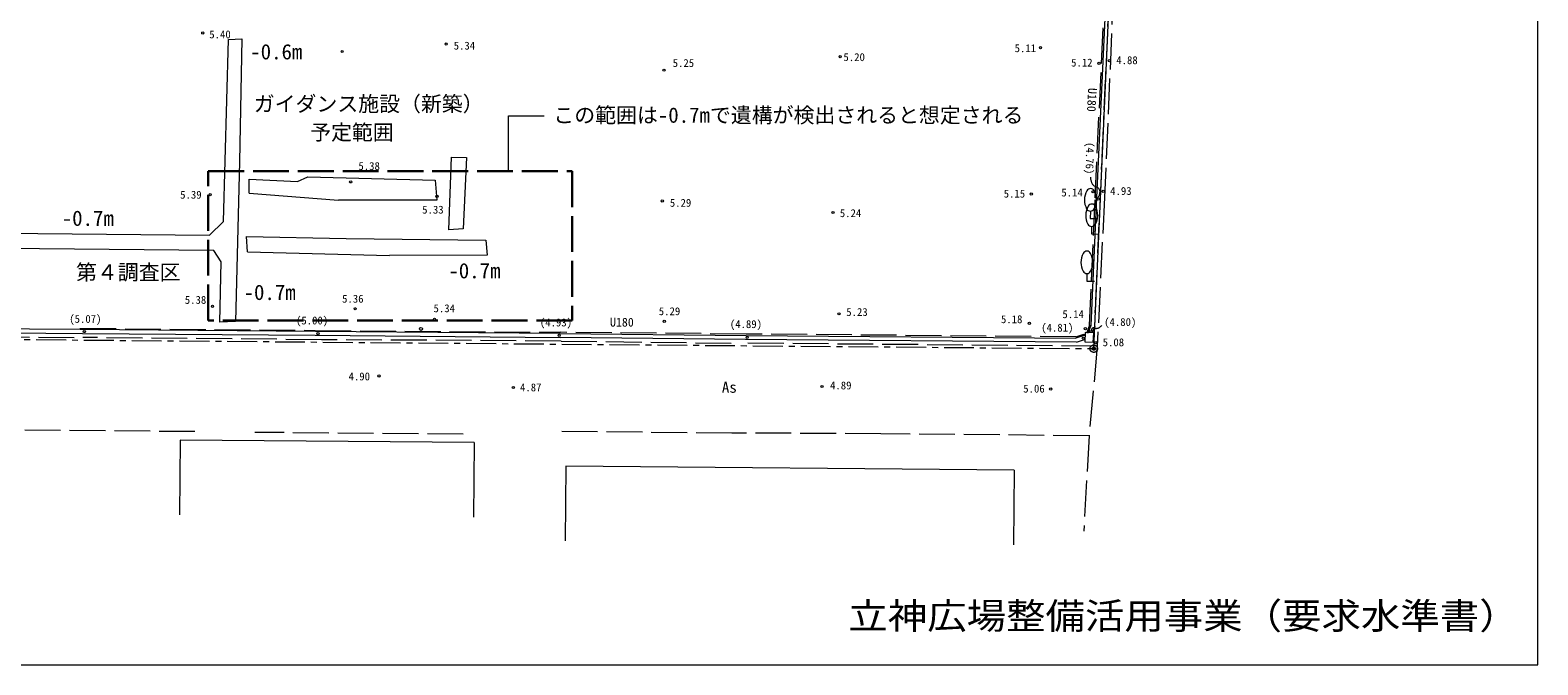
# Model space of a CAD drawing. Units: millimetres, scale not verified. Extents: x -85698 to 78302, y -59329 to 53471.
# Drawn here: x -22669 to 78302, y -59329 to -16834 of the extents above; entities that cross this region are included whole.
import ezdxf
from ezdxf.enums import TextEntityAlignment as Align

# ---------------------------------------------------------------- set-up
doc = ezdxf.new("R2010")
doc.units = ezdxf.units.MM
doc.header["$LTSCALE"] = 400
doc.header["$PDMODE"] = 32
doc.header["$PDSIZE"] = 200
doc.linetypes.add('CHAIN1', pattern=[8, 5, -1, 1, -1])
doc.linetypes.add('DASHED', pattern=[7.5, 6, -1.5])
for name, color, linetype, lineweight in [('0-0_芯', 7, 'Continuous', 9), ('1-0_一 般', 7, 'Continuous', 9), ('1-1_芯\u3000通', 1, 'Continuous', 13), ('1-2_躯体', 7, 'CHAIN1', 9), ('1-8_0', 8, 'Continuous', 13)]:
    doc.layers.add(name, color=color, linetype=linetype, lineweight=lineweight)
doc.styles.add('ＭＳ ゴシック', font='')
doc.styles.get('ＭＳ ゴシック').set_extended_font_data('MS Gothic')

msp = doc.modelspace()

# ---------------------------------------------------------------- linework, layer by layer
at = {"layer": '0-0_芯'}
for p, q in [((78301.7, -59328.8), (78301.7, 53471.2)), ((-85698.3, -59328.8), (78301.7, -59328.8))]:
    msp.add_line(p, q, dxfattribs=at)
at = {"layer": '1-0_一 般'}
for p, q in [((48333.6, -28942.6), (48329.2, -29442.6)), ((48329.2, -29442.6), (48829.2, -29447)), ((48418.1, -29977.1), (48411.3, -30477.1)), ((48411.3, -30477.1), (48911.3, -30483.9)), ((48103.6, -33131.2), (48104, -33631.2)), ((48104, -33631.2), (48604, -33630.8)), ((12794.5, -37148.8), (25286.4, -37275.9)), ((25286.4, -37275.9), (47367.5, -37455.9)), ((47926.9, -37275.4), (47367.5, -37455.9)), ((47898.4, -37184.2), (47926.9, -37275.4)), ((48086.3, -37068.4), (48190.5, -37089.3)), ((48371.7, -36603), (48190.5, -37089.3)), ((48630.5, -36649.3), (48452.4, -37100.6)), ((47403.9, -37721.4), (47937.6, -37556)), ((-12618.4, -44289.7), (-12656.4, -49289.5)), ((7068.8, -44439.1), (-12618.4, -44289.7)), ((7068.8, -44439.1), (7030.8, -49439)), ((13203.3, -46036.6), (13159, -51036.4)), ((43225.8, -46303), (13203.3, -46036.6)), ((43225.8, -46303), (43181.5, -51302.8))]:
    msp.add_line(p, q, dxfattribs=at)
at = {"layer": '1-0_一 般', "linetype": 'DASHED'}
for p, q in [((25276, -37181.7), (12849.6, -37064.5)), ((47360.8, -37363.1), (25276, -37181.7)), ((47360.8, -37363.1), (47898.4, -37184.2)), ((48282.5, -36582.2), (48086.3, -37068.4)), ((12889, -37649.3), (24885.3, -37796.1)), ((48796.1, -37986.6), (24885.3, -37796.1)), ((48796.1, -37986.6), (48249.1, -43998)), ((-11629.7, -43716.3), (-63699.3, -43270.6)), ((6331.7, -43882.4), (-7623.3, -43766.6)), ((48249.1, -43998), (47888.8, -50388.8))]:
    msp.add_line(p, q, dxfattribs=at)
for points in [[(49880.3, -14064.7), (49281.3, -28042.8), (48796.1, -37986.6)], [(48282.5, -36582.2), (48661.6, -28055.6), (49280.6, -14557.3)], [(-60747.3, -37030.2), (-37114.5, -37269.1), (-19149.6, -37407.9)], [(-19311.5, -36873.3), (-19312, -36798.6), (-3574.7, -36935.3), (12849.6, -37064.5)], [(12889, -37649.3), (-3148.8, -37557.5), (-19149.6, -37407.9)], [(48249.1, -43998), (42266, -43931.7), (34305, -43855.2), (24330, -43809.8), (12349.2, -43708.1)]]:
    msp.add_lwpolyline(points, dxfattribs=at)
at = {"layer": '1-0_一 般'}
for points in [[(49369.8, -14569.6), (48747.5, -28039), (48371.7, -36603)], [(48630.5, -36649.3), (49009.3, -28123.7), (49622.6, -14465.7)], [(-59248.5, -35491.7), (-59468.4, -35391.4), (-60208.2, -36809.9), (-36323.2, -36998.4), (-19173.8, -37150)], [(-19311.5, -36873.3), (-36302.3, -36753.8), (-59806.2, -36567.8)], [(12794.5, -37148.8), (-3565.2, -37017.5), (-19311.5, -36873.3)], [(-19173.8, -37150), (-3573.1, -37261.5), (12816.3, -37416.4)], [(47403.9, -37721.4), (25241.3, -37537.2), (12816.3, -37416.4)]]:
    msp.add_lwpolyline(points, dxfattribs=at)
msp.add_lwpolyline([(47952.1, -37697.5), (48531.7, -37719.6), (48555, -37110.1), (47975.4, -37087.9)], close=True, dxfattribs=at)
msp.add_circle((3504.4, -36835.5), 100, dxfattribs=at)
for centre, radius, start, end in [((49206.8, -28200.2), 1267.7, 151.24817, 207.74712), ((48344.2, -27726), 283.3, 27.57013, 151.42516), ((47465.2, -28185), 1275, 331.42516, 27.57013), ((49294.8, -29238.9), 1267.7, 150.97433, 207.47328), ((48336, -28659.3), 283.3, 207.57013, 331.42516), ((48434.6, -28760.6), 283.3, 27.29629, 151.15132), ((47553.3, -29215.3), 1275, 331.15132, 27.29629), ((48421.9, -29693.8), 283.3, 207.29629, 331.15132), ((48969.7, -32380.5), 1267.7, 151.79668, 208.29563), ((48102.6, -31914.5), 283.3, 28.11864, 151.97367), ((47228, -32381.9), 1275, 331.97367, 28.11864), ((48103.4, -32847.9), 283.3, 208.11864, 331.97367)]:
    msp.add_arc(centre, radius, start, end, dxfattribs=at)
at = {"layer": '1-1_芯\u3000通'}
for p, q in [((-9723.2, -29642.6), (-9393.5, -17459.6)), ((-8002.9, -27755.1), (-2009.8, -28209.3)), ((-8119.6, -31677.8), (1390.6, -31912.6))]:
    msp.add_line(p, q, dxfattribs=at)
at = {"layer": '1-1_芯\u3000通', "color": 5, "lineweight": 18}
for p, q in [((9356.8, -22579.8), (11743.8, -22579.8)), ((9356.8, -26282.3), (9356.8, -22579.8))]:
    msp.add_line(p, q, dxfattribs=at)
at = {"layer": '1-1_芯\u3000通', "color": 5, "linetype": 'DASHED', "lineweight": 30}
for p, q in [((-10737.3, -36268.1), (-10737.3, -26282.3)), ((13630.2, -36268.1), (-10737.3, -36268.1))]:
    msp.add_line(p, q, dxfattribs=at)
at = {"layer": '1-1_芯\u3000通'}
for points in [[(-9393.5, -17459.6), (-8500, -17408.1), (-8650.5, -25660.3), (-8911.1, -36343.5), (-9963, -36391.6), (-9866.6, -32343.4), (-10357.1, -31597.7), (-26727.8, -31429.4), (-26768.8, -30392.9), (-10653.2, -30566.2), (-9723.2, -29642.6)], [(-8002.9, -27755.1), (-7993.6, -26799.7), (-4759.2, -26959.6), (-4070.9, -26650.3), (4444.4, -26873.2), (4576.3, -28218.4), (-2009.8, -28209.3)], [(-8119.6, -31677.8), (-8169.8, -30643.2), (-1505, -30781), (7850.7, -30905.4), (7932.1, -31898.1), (1390.6, -31912.6)]]:
    msp.add_lwpolyline(points, dxfattribs=at)
msp.add_lwpolyline([(5543.4, -25344.9), (6548.8, -25354.3), (6336.6, -30132.9), (5360, -30205.3)], close=True, dxfattribs=at)
at = {"layer": '1-1_芯\u3000通', "color": 5, "linetype": 'DASHED', "lineweight": 30}
msp.add_lwpolyline([(-10737.3, -26282.3), (13630.2, -26282.3), (13630.2, -36268.1)], dxfattribs=at)
at = {"layer": '1-2_躯体'}
for points in [[(48558, -38159), (50542.8, 6778.7), (-20360.3, 12782)], [(-51806.5, -18882.8), (-60663.5, -37229.2), (48558, -38159)]]:
    msp.add_lwpolyline(points, dxfattribs=at)
msp.add_circle((48558, -38159), 250, dxfattribs=at)
msp.add_point((48558, -38159), dxfattribs=at)
at = {"layer": '1-8_0'}
for points in [[(48860.9, -28036.6), (48882.3, -27995), (48902.6, -27953.8), (48921.5, -27912.9), (48938.4, -27872.1), (48953.1, -27831.1), (48965, -27789.8), (48973.7, -27748), (48978.9, -27705.5), (48979.9, -27662.1), (48976.5, -27617.6), (48968.2, -27571.8), (48954.6, -27524.5), (48933.1, -27477.3), (48904.9, -27439.3), (48871.1, -27408.7), (48833, -27383.7), (48791.6, -27362.6), (48748.1, -27343.8), (48703.6, -27325.5), (48659.1, -27306), (48615.9, -27283.5), (48575.1, -27256.3), (48537.7, -27222.7), (48504.9, -27181), (48479.2, -27139.4), (48457.2, -27099.5), (48438.5, -27060.8), (48422.7, -27022.8), (48409.5, -26984.9), (48398.6, -26946.6), (48389.6, -26907.5), (48382.2, -26867.1), (48376, -26824.7), (48370.7, -26780), (48365.9, -26732.4), (48361.3, -26681.3)], [(48430.7, -36925), (48431.3, -36909.7), (48432.4, -36894.4), (48434, -36879), (48436.4, -36863.7), (48439.6, -36848.6), (48443.8, -36833.7), (48449.2, -36819.2), (48455.7, -36805.1), (48463.7, -36791.5), (48473.2, -36778.4), (48484.3, -36766), (48497.3, -36754.3), (48516.5, -36742.2), (48535.7, -36736.3), (48554.9, -36735.7), (48574.3, -36739.3), (48593.9, -36746.2), (48613.9, -36755.3), (48634.4, -36765.7), (48655.4, -36776.2), (48677.1, -36785.9), (48699.5, -36793.8), (48722.8, -36798.9), (48747.1, -36800.1), (48785, -36797), (48819.9, -36790.9), (48852.1, -36782.2), (48882.3, -36770.9), (48910.8, -36757.2), (48938.1, -36741.3), (48964.8, -36723.3), (48991.3, -36703.5), (49018.1, -36681.9), (49045.7, -36658.8), (49074.6, -36634.3), (49105.2, -36608.6)]]:
    msp.add_lwpolyline(points, dxfattribs=at)
for centre in [(-11107.6, -17023), (5191.6, -17762.3), (44995.5, -18003.6), (-1773.2, -18264.4), (31576.3, -18611.3), (48917.1, -19061.6), (49608.1, -18873.6), (19774.9, -19514.6), (-1196.4, -26992.1), (-10615.7, -27849.2), (4573.4, -27963), (19660.8, -28268.6), (44377.1, -27807.3), (48516.2, -27656.9), (48861.4, -28141.1), (49199, -27628.7), (31103.7, -29040.9), (-10458.3, -35325.9), (-904.1, -35489.5), (4410.5, -36185.1), (19795.9, -36326.8), (31498.2, -35828.1), (-19047.4, -37013), (-3391.4, -37162.7), (12758.8, -37273.1), (25348.8, -37399.7), (44248.5, -36464.4), (48001.1, -36817.1), (48373.8, -37012.4), (47858.8, -37453.9), (48697.3, -37761.2), (690.6, -39981.8), (9689.9, -40760.8), (30366.6, -40691.4), (45681.1, -40866.9)]:
    msp.add_circle(centre, 75, dxfattribs=at)

# ---------------------------------------------------------------- texts
at = {"layer": '0-0_芯', "style": 'ＭＳ ゴシック', "width": 1.1}
msp.add_text('立神広場整備活用事業（要求水準書）', height=1760, dxfattribs=at).set_placement((32125.2, -57459.6), align=Align.BOTTOM_LEFT)
at = {"layer": '1-0_一 般', "style": 'ＭＳ ゴシック'}
msp.add_text('U180', height=586.5, rotation=267.062, dxfattribs=at).set_placement((48013.6, -20681.4), align=Align.BOTTOM_LEFT)
for s, height, p in [('U180', 586.5, (16160.8, -36855)), ('As', 733.1, (23656, -41330.3))]:
    msp.add_text(s, height=height, dxfattribs=at).set_placement(p, align=Align.BOTTOM_LEFT)
at = {"layer": '1-1_芯\u3000通', "style": 'ＭＳ ゴシック'}
for s, p in [('-0.6m', (-7928.2, -19098.5)), ('-0.7m', (-20553.7, -30246.9)), ('第４調査区', (-19595.9, -33858.7)), ('-0.7m', (5338.3, -33758.6)), ('-0.7m', (-8374.1, -35207.9))]:
    msp.add_text(s, height=1026, dxfattribs=at).set_placement(p, align=Align.BOTTOM_LEFT)
at = {"layer": '1-1_芯\u3000通', "color": 3, "style": 'ＭＳ ゴシック'}
for s, p in [('ガイダンス施設（新築）', (-7695, -22586)), ('予定範囲', (-3920.7, -24495.1))]:
    msp.add_text(s, height=1026, dxfattribs=at).set_placement(p, align=Align.BOTTOM_LEFT)
at = {"layer": '1-1_芯\u3000通', "color": 5, "style": 'ＭＳ ゴシック'}
msp.add_text('この範囲は-0.7mで遺構が検出されると想定される', height=1026, dxfattribs=at).set_placement((12371.2, -23342.1), align=Align.BOTTOM_LEFT)
at = {"layer": '1-8_0', "color": 7, "style": 'ＭＳ ゴシック'}
for s, p in [('5.40', (-10672.7, -17538.2)), ('5.34', (5694.9, -18292.8)), ('5.11', (43259.9, -18464.1)), ('5.25', (20361.3, -19454.8)), ('5.20', (31797.5, -19060.6)), ('5.12', (47044.5, -19427.2)), ('4.88', (50068.2, -19267.3)), ('5.38', (-683.4, -26353.6)), ('5.39', (-12622, -28273)), ('5.29', (20170.4, -28815.4)), ('5.15', (42530.7, -28200.4)), ('5.14', (46390.6, -28125.5)), ('4.93', (49659.1, -28022.4)), ('5.33', (3585.6, -29275.2)), ('5.24', (31554.7, -29507.9)), ('5.38', (-12311.7, -35315.3)), ('5.36', (-1777.3, -35238.4)), ('5.34', (4345.5, -35877.8)), ('(5.07)', (-20049.6, -36588.8)), ('(5.00)', (-4865, -36694.2)), ('(4.93)', (11467.3, -36828.4)), ('5.29', (19431.1, -36075)), ('(4.89)', (24190.1, -36938.3)), ('5.23', (31986.1, -36127.7)), ('5.18', (42346.2, -36611.2)), ('5.14', (46463.5, -36273.9)), ('(4.80)', (49257.7, -36796.8)), ('(4.81)', (45042.1, -37173.3)), ('5.08', (49157.3, -38154.8)), ('4.90', (-1344.4, -40440.6)), ('4.89', (30900.9, -41044.3)), ('4.87', (10137, -41172.6)), ('5.06', (43839.3, -41257.6))]:
    msp.add_text(s, height=527.9, dxfattribs=at).set_placement(p, align=Align.BOTTOM_LEFT)
msp.add_text('(4.76)', height=527.9, rotation=269.002, dxfattribs=at).set_placement((47894, -24322.7), align=Align.BOTTOM_LEFT)

doc.saveas('drawing.dxf')
